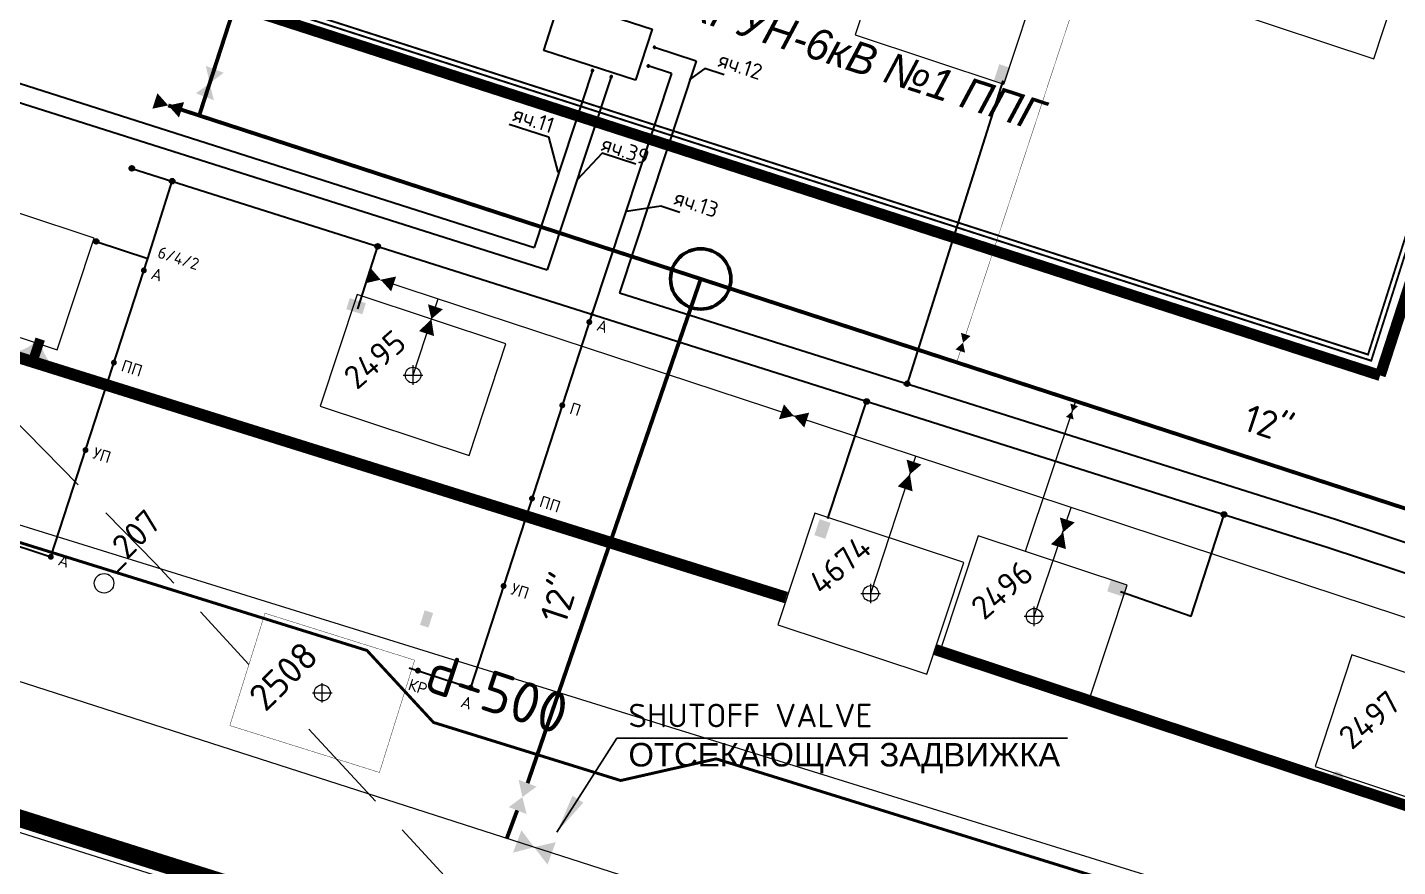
# Model space of a CAD drawing. Header units: millimetres. Extents: x 519 to 9564855, y -810 to 5021775.
# Drawn here: x 9537297 to 9537997, y 4996447 to 4996875 of the extents above; entities that cross this region are included whole.
import ezdxf

# ---------------------------------------------------------------- set-up
doc = ezdxf.new("R2010")
doc.units = ezdxf.units.MM
doc.header["$LTSCALE"] = 2
doc.header["$MEASUREMENT"] = 0
doc.header["$PDMODE"] = 2
doc.header["$PDSIZE"] = 5
doc.linetypes.add('92051501$0$GROUND2', pattern=[35, 25, -10])
doc.linetypes.add('ACAD_ISO02W100', pattern=[15, 12, -3])
for name, color, linetype in [('Existing roads', 41, 'Continuous'), ('FIBERGLASS', 212, 'Continuous'), ('Future Roads', 44, 'Continuous'), ('Injection lines', 164, 'Continuous'), ('New disposal wells', 191, 'Continuous'), ('OilColl&Flowlines', 3, 'Continuous'), ('OLD WELLS(dr.bfr2000)', 24, 'Continuous'), ('PPLINE_WAT', 7, 'WTR_LINE'), ('ROAD_FIELD', 255, '92051501$0$GROUND2'), ('ROAD_GROUND', 9, 'Continuous'), ('Stage 10 wells', 7, 'Continuous'), ('Stage VII wells', 9, 'Continuous'), ('Stage8 wlls text', 7, 'Continuous'), ('Скважины  2018 года', 7, 'Continuous'), ('Скважины 2017г', 221, 'Continuous')]:
    doc.layers.add(name, color=color, linetype=linetype)
for name, color, linetype, lineweight in [('Оптиковолоконный кабель', 220, 'CAB6', 20), ('Скв на 2025 допы от ХеКай', 204, 'Continuous', 0), ('Электро', 1, 'Continuous', 30), ('Электроснаб', 1, 'Continuous', 18), ('Электроснабжене', 1, 'Continuous', 18)]:
    doc.layers.add(name, color=color, linetype=linetype, lineweight=lineweight)
doc.styles.add('92051501$0$STANDARD', font='simplex.shx')
doc.styles.add('Elect', font='isocpeur.ttf')
doc.styles.add('GeoApp_D431', font='', dxfattribs={"height": 1})
doc.styles.get("Standard").update_dxf_attribs({"font": 'isocpeur.ttf', "width": 0.5})
doc.styles.get('GeoApp_D431').set_extended_font_data('D431', italic=True)
doc.linetypes.add('_GP_B3', pattern='A,100,-6,["В3",Standard,S=5,R=0,X=-3,Y=-2.5],-8', length=114)
doc.linetypes.add('CAB', pattern='A,0.7,-0.43403,["K",Standard,S=0.9,R=0,X=-0.4,Y=-0.3],-0.8', length=1.93403)
doc.linetypes.add('CAB6', pattern='A,0.9,-0.9,["6",Standard,S=0.9,R=0,X=-0.8,Y=-0.4],11', length=12.8)
doc.linetypes.add('WTR_LINE', pattern='A,0.5,-0.2,["W",92051501$0$STANDARD,S=0.1,R=0,X=-0.1,Y=-0.05],-0.05', length=0.75)
doc.dimstyles.new('ISO-25', dxfattribs={"dimtxt": 15, "dimasz": 10, "dimexe": 5, "dimexo": 5, "dimgap": 5, "dimtad": 1, "dimtxsty": 'Standard', "dimblk": 'OBLIQUE', "dimcen": 50, "dimadec": 0, "dimazin": 0, "dimtfac": 1, "dimtmove": 0, "dimatfit": 3, "dimfxl": 0, "dimarcsym": 0})

# ---------------------------------------------------------------- blocks, each defined once
blk = doc.blocks.new('_Oblique')
at = {"color": 0, "linetype": 'ByBlock', "lineweight": -2}
blk.add_line((-0.5, -0.5), (0.5, 0.5), dxfattribs=at)

msp = doc.modelspace()

# ---------------------------------------------------------------- hatches: boundary and pattern name
at = {"layer": 'Existing roads', "lineweight": 0}
h = msp.add_hatch(color=256, dxfattribs=at)
h.paths.add_polyline_path([(9537966.8779, 4996495.2136), (9537968.46514, 4996494.61684, 0.155118741), (9537972.99779, 4996485.07983), (9537964.44219, 4996487.83297)])
h.paths.add_polyline_path([(9537965.3522, 4996495.78723), (9537966.8779, 4996495.2136), (9537964.44219, 4996487.83297), (9537955.64626, 4996490.66345, 0.161550784)])
at = {"layer": 'Future Roads', "linetype": 'ByBlock', "lineweight": 0, "ltscale": 25}
h = msp.add_hatch(color=256, dxfattribs=at)
h.paths.add_polyline_path([(9537303.04625, 4996714.44693), (9537304.63349, 4996713.85017, 0.155118741), (9537309.16614, 4996704.31316), (9537300.61054, 4996707.0663)])
h.paths.add_polyline_path([(9537301.52055, 4996715.02056), (9537303.04625, 4996714.44693), (9537300.61054, 4996707.0663), (9537291.81461, 4996709.89678, 0.161550784)])
at = {"layer": 'Скважины 2017г', "linetype": 'ByBlock', "lineweight": 0, "ltscale": 40}
h = msp.add_hatch(color=1, dxfattribs=at)
h.dxf.hatch_style = 1
h.set_gradient(color1=(255, 0, 0), color2=(255, 0, 0), tint=1)
h.paths.add_polyline_path([(9537502.17116, 4996568.99737), (9537504.53021, 4996576.42443), (9537500.21633, 4996577.79464), (9537497.85728, 4996570.36758)])
at = {"layer": 'Электро'}
msp.add_hatch(color=256, dxfattribs=at).paths.add_polyline_path([(9537790.80386, 4996848.24984), (9537796.41609, 4996846.39285), (9537799.12332, 4996854.57471), (9537793.51109, 4996856.4317)])
h = msp.add_hatch(color=256, dxfattribs=at)
edge = h.paths.add_edge_path()
edge.add_arc((9537350.74384, 4996803.28571), 1.2343, 0, 360)
h = msp.add_hatch(color=256, dxfattribs=at)
edge = h.paths.add_edge_path()
edge.add_arc((9537371.37708, 4996796.74934), 1.2343, 0, 360)
h = msp.add_hatch(color=256, dxfattribs=at)
edge = h.paths.add_edge_path()
edge.add_arc((9537332.54676, 4996765.99595), 1.2343, 0, 360)
h = msp.add_hatch(color=256, dxfattribs=at)
edge = h.paths.add_edge_path()
edge.add_arc((9537476.26499, 4996763.52206), 1.2343, 0, 360)
at = {"layer": 'Электро', "ltscale": 7.5}
for points in [[(9537462.01495, 4996737.09224), (9537460.21919, 4996731.46011), (9537468.43004, 4996728.84214), (9537470.22581, 4996734.47426)], [(9537699.10968, 4996616.13344), (9537704.72191, 4996614.27645), (9537707.42914, 4996622.45831), (9537701.81691, 4996624.3153)], [(9537850.42648, 4996593.09263), (9537848.57018, 4996587.48017), (9537856.75237, 4996584.77394), (9537858.60867, 4996590.3864)]]:
    msp.add_hatch(color=256, dxfattribs=at).paths.add_polyline_path(points)
at = {"layer": 'Электро'}
h = msp.add_hatch(color=256, dxfattribs=at)
edge = h.paths.add_edge_path()
edge.add_arc((9537746.45714, 4996693.40614), 1.2343, 0, 360)
h = msp.add_hatch(color=256, dxfattribs=at)
edge = h.paths.add_edge_path()
edge.add_arc((9537725.81811, 4996684.33614), 1.2343, 0, 360)
h = msp.add_hatch(color=256, dxfattribs=at)
edge = h.paths.add_edge_path()
edge.add_arc((9537908.22058, 4996626.68355), 1.2343, 0, 360)
at = {"layer": 'Электроснаб', "lineweight": 0}
msp.add_hatch(color=1, dxfattribs=at).paths.add_polyline_path([(9537790.80386, 4996848.24984), (9537796.41609, 4996846.39285), (9537799.12332, 4996854.57471), (9537793.51109, 4996856.4317)])
at = {"layer": 'Электроснаб', "linetype": 'ByBlock', "lineweight": 0}
h = msp.add_hatch(color=1, dxfattribs=at)
edge = h.paths.add_edge_path()
edge.add_arc((9537350.74384, 4996803.28571), 1.2343, 0, 360)
h = msp.add_hatch(color=1, dxfattribs=at)
edge = h.paths.add_edge_path()
edge.add_arc((9537371.37708, 4996796.74934), 1.2343, 0, 360)
at = {"layer": 'Электроснаб', "lineweight": 0}
h = msp.add_hatch(color=1, dxfattribs=at)
edge = h.paths.add_edge_path()
edge.add_arc((9537332.54676, 4996765.99595), 1.2343, 0, 360)
at = {"layer": 'Электроснаб', "linetype": 'ByBlock', "lineweight": 0}
h = msp.add_hatch(color=1, dxfattribs=at)
edge = h.paths.add_edge_path()
edge.add_arc((9537476.26499, 4996763.52206), 1.2343, 0, 360)
at = {"layer": 'Электроснаб', "lineweight": 0, "ltscale": 7.5}
for points in [[(9537462.01495, 4996737.09224), (9537460.21919, 4996731.46011), (9537468.43004, 4996728.84214), (9537470.22581, 4996734.47426)], [(9537699.10968, 4996616.13344), (9537704.72191, 4996614.27645), (9537707.42914, 4996622.45831), (9537701.81691, 4996624.3153)], [(9537850.42648, 4996593.09263), (9537848.57018, 4996587.48017), (9537856.75237, 4996584.77394), (9537858.60867, 4996590.3864)]]:
    msp.add_hatch(color=1, dxfattribs=at).paths.add_polyline_path(points)
at = {"layer": 'Электроснаб', "lineweight": 0}
h = msp.add_hatch(color=1, dxfattribs=at)
edge = h.paths.add_edge_path()
edge.add_arc((9537746.45714, 4996693.40614), 1.2343, 0, 360)
h = msp.add_hatch(color=1, dxfattribs=at)
edge = h.paths.add_edge_path()
edge.add_arc((9537725.81811, 4996684.33614), 1.2343, 0, 360)
h = msp.add_hatch(color=1, dxfattribs=at)
edge = h.paths.add_edge_path()
edge.add_arc((9537908.22058, 4996626.68355), 1.2343, 0, 360)
at = {"layer": 'Электроснабжене', "lineweight": 0}
msp.add_hatch(color=1, dxfattribs=at).paths.add_polyline_path([(9537790.80386, 4996848.24984), (9537796.41609, 4996846.39285), (9537799.12332, 4996854.57471), (9537793.51109, 4996856.4317)])
at = {"layer": 'Электроснабжене', "linetype": 'ByBlock', "lineweight": 0}
h = msp.add_hatch(color=1, dxfattribs=at)
edge = h.paths.add_edge_path()
edge.add_arc((9537350.74384, 4996803.28571), 1.2343, 0, 360)
h = msp.add_hatch(color=1, dxfattribs=at)
edge = h.paths.add_edge_path()
edge.add_arc((9537371.37708, 4996796.74934), 1.2343, 0, 360)
at = {"layer": 'Электроснабжене', "lineweight": 0}
h = msp.add_hatch(color=1, dxfattribs=at)
edge = h.paths.add_edge_path()
edge.add_arc((9537332.54676, 4996765.99595), 1.2343, 0, 360)
at = {"layer": 'Электроснабжене', "linetype": 'ByBlock', "lineweight": 0}
h = msp.add_hatch(color=1, dxfattribs=at)
edge = h.paths.add_edge_path()
edge.add_arc((9537476.26499, 4996763.52206), 1.2343, 0, 360)
at = {"layer": 'Электроснабжене', "lineweight": 0, "ltscale": 7.5}
for points in [[(9537462.01495, 4996737.09224), (9537460.21919, 4996731.46011), (9537468.43004, 4996728.84214), (9537470.22581, 4996734.47426)], [(9537699.10968, 4996616.13344), (9537704.72191, 4996614.27645), (9537707.42914, 4996622.45831), (9537701.81691, 4996624.3153)], [(9537850.42648, 4996593.09263), (9537848.57018, 4996587.48017), (9537856.75237, 4996584.77394), (9537858.60867, 4996590.3864)]]:
    msp.add_hatch(color=1, dxfattribs=at).paths.add_polyline_path(points)
at = {"layer": 'Электроснабжене', "lineweight": 0}
h = msp.add_hatch(color=1, dxfattribs=at)
edge = h.paths.add_edge_path()
edge.add_arc((9537746.45714, 4996693.40614), 1.2343, 0, 360)
h = msp.add_hatch(color=1, dxfattribs=at)
edge = h.paths.add_edge_path()
edge.add_arc((9537725.81811, 4996684.33614), 1.2343, 0, 360)
h = msp.add_hatch(color=1, dxfattribs=at)
edge = h.paths.add_edge_path()
edge.add_arc((9537908.22058, 4996626.68355), 1.2343, 0, 360)

# ---------------------------------------------------------------- linework, layer by layer
at = {"lineweight": 60}
msp.add_circle((9537641.14541, 4996746.86086), 15.40782, dxfattribs=at)
at = {"layer": 'Existing roads', "lineweight": 0, "const_width": 5.7, "flags": 128}
for points in [[(9534695.73982, 4997761.97529), (9537987.91265, 4996697.63345)], [(9537987.91265, 4996697.63345), (9538041.46052, 4996862.3866)], [(9537760.31046, 4996557.93726), (9538042.62674, 4996464.52392)]]:
    msp.add_lwpolyline(points, dxfattribs=at)
at = {"layer": 'FIBERGLASS', "lineweight": 0, "const_width": 1}
for points in [[(9535085.72343, 4997637.29764), (9537983.34114, 4996705.15232), (9538036.41897, 4996871.78691), (9539300.70304, 4996479.46424), (9539854.97263, 4997035.43373), (9541157.78752, 4996595.10264)], [(9537068.05, 4997002.22187), (9537981.72, 4996708.3), (9538034.79, 4996874.91), (9539300, 4996482.3), (9539854.3, 4997038.3), (9541302.5903, 4996549.89746), (9542161.1, 4996901.3), (9542450.6, 4996805.7), (9542706.4, 4996882.9), (9542843.8, 4997304.1), (9543427.4, 4997108.5), (9543551.3, 4997487.2), (9544168.068, 4997275.346), (9544226.79603, 4997449.75375)]]:
    msp.add_lwpolyline(points, dxfattribs=at)
at = {"layer": 'Future Roads', "linetype": 'ByBlock', "lineweight": 0, "ltscale": 25, "const_width": 6}
msp.add_lwpolyline([(9536899.51333, 4996829.82692), (9537684.74234, 4996584.32422)], dxfattribs=at)
at = {"layer": 'Future Roads', "linetype": 'ByBlock', "lineweight": 0, "const_width": 5}
msp.add_lwpolyline([(9537300.12981, 4996704.57375), (9537303.98287, 4996716.17247)], dxfattribs=at)
at = {"layer": 'Injection lines', "lineweight": 0}
for p, q in [((9537806.8882, 4996607.9084), (9537832.58464, 4996684.72738)), ((9537547.44985, 4996475.74432), (9537542.15926, 4996461.4965))]:
    msp.add_line(p, q, dxfattribs=at)
at = {"layer": 'Injection lines', "lineweight": 0, "const_width": 2}
for points in [[(9537385.15497, 4996830.23859), (9537482.79558, 4997130.97065)], [(9538966.73311, 4996315.1084), (9537369.34612, 4996835.38825)], [(9537552.75251, 4996489.63091), (9537641.14541, 4996746.86086)], [(9537547.44985, 4996475.74432), (9537542.15926, 4996461.4965)]]:
    msp.add_lwpolyline(points, dxfattribs=at)
at = {"layer": 'Injection lines', "lineweight": 0}
for points in [[(9537388.56134, 4996855.53178), (9537397.70817, 4996852.02705), (9537390.49059, 4996846.67225)], [(9537383.53085, 4996841.55475), (9537390.49059, 4996846.67225), (9537392.65501, 4996838.02934)], [(9537363.84042, 4996841.56804), (9537369.34499, 4996835.38802), (9537361.24065, 4996833.71094)], [(9537377.44933, 4996837.0651), (9537374.84956, 4996829.208), (9537369.34499, 4996835.38802)], [(9537831.46371, 4996675.17397), (9537827.53515, 4996676.47385), (9537830.62517, 4996679.22614)], [(9537833.71518, 4996681.97842), (9537830.62517, 4996679.22614), (9537829.78663, 4996683.27831)], [(9537548.1791, 4996491.38328), (9537557.32592, 4996487.87855), (9537550.10835, 4996482.52375)], [(9537543.14861, 4996477.40625), (9537550.10835, 4996482.52375), (9537552.27277, 4996473.88084)], [(9537549.61282, 4996465.62921), (9537556.11666, 4996457.0092), (9537545.34725, 4996454.17046)], [(9537567.16044, 4996459.55734), (9537562.92106, 4996448.07057), (9537556.11666, 4996457.0092)]]:
    msp.add_solid(points, dxfattribs=at)
at = {"layer": 'New disposal wells', "color": 84, "linetype": 'ByBlock', "lineweight": 0, "ltscale": 25}
msp.add_line((9540707, 4995444), (9536707.0066, 4996729.99813), dxfattribs=at)
at = {"layer": 'OilColl&Flowlines', "lineweight": 0}
for p, q in [((9537477.75712, 4996746.4664, -0.14835), (9537688.59754, 4996677.01794, 0.92864)), ((9537688.59754, 4996677.01794, 0.92864), (9538468.16042, 4996420.23872, 4.91075)), ((9537727.9, 4996586.4), (9537750.97451, 4996656.47167, 1.23583)), ((9537811.3, 4996574.8), (9537830.20036, 4996630.33952))]:
    msp.add_line(p, q, dxfattribs=at)
at = {"layer": 'OilColl&Flowlines', "color": 3, "linetype": 'ByBlock', "lineweight": 0}
msp.add_line((9537494.3, 4996697.8), (9537507.19372, 4996736.77032), dxfattribs=at)
at = {"layer": 'OilColl&Flowlines', "color": 3, "linetype": 'ByBlock', "lineweight": 0, "ltscale": 80, "const_width": 0.2}
msp.add_lwpolyline([(9538098.76212, 4997696.76546), (9537771.75004, 4996704.32255)], dxfattribs=at)
at = {"layer": 'OilColl&Flowlines', "lineweight": 0}
for points, elevation in [([(9537471.50712, 4996748.52643, 8, 0, 0), (9537477.75712, 4996746.4664, 0, 8, 0), (9537484.38499, 4996744.29712, 8, 8, 0)], -0.14835), ([(9537682.34754, 4996679.07797, 8, 0, 0), (9537688.59754, 4996677.01794, 0, 8, 0), (9537695.22541, 4996674.84866, 8, 8, 0)], 0.92864), ([(9537749.97704, 4996653.43679, 8, 0, 0), (9537747.91701, 4996647.18679, 0, 8, 0), (9537745.47202, 4996639.76885, 8, 8, 0)], 1.07208)]:
    msp.add_lwpolyline(points, format="xyseb", dxfattribs=dict(at, elevation=elevation))
at = {"layer": 'OilColl&Flowlines', "color": 3, "linetype": 'ByBlock', "lineweight": 0}
msp.add_lwpolyline([(9537505.72906, 4996732.66285, 8, 0, 0), (9537503.66903, 4996726.41285, 0, 8, 0), (9537501.22404, 4996718.99491, 8, 8, 0)], format="xyseb", dxfattribs=at)
at = {"layer": 'OilColl&Flowlines', "lineweight": 0}
msp.add_lwpolyline([(9537828.24096, 4996623.92979, 8, 0, 0), (9537826.18093, 4996617.67979, 0, 8, 0), (9537823.73594, 4996610.26185, 8, 8, 0)], format="xyseb", dxfattribs=at)
for points in [[(9537778.86116, 4996717.76338), (9537775.01079, 4996714.33384), (9537773.96591, 4996719.38313)], [(9537776.05567, 4996709.28455), (9537771.16042, 4996710.9043), (9537775.01079, 4996714.33384)]]:
    msp.add_solid(points, dxfattribs=at)
at = {"layer": 'OLD WELLS(dr.bfr2000)', "lineweight": 0}
msp.add_circle((9537336.6, 4996591.6), 5, dxfattribs=at)
at = {"layer": 'PPLINE_WAT', "color": 5, "linetype": '_GP_B3', "lineweight": 0, "ltscale": 0.01, "flags": 128}
msp.add_lwpolyline([(9535082.92219, 4997211.76586), (9535233.59197, 4997261.4994), (9539077.337, 4996067.316)], dxfattribs=at)
at = {"layer": 'ROAD_FIELD', "lineweight": 0, "flags": 128}
for points in [[(9536249.754, 4997694.739), (9536277.585, 4997634.946), (9536308.49985, 4997597.70918), (9536412.106, 4997558.371), (9536482.68061, 4997513.85071), (9536525.90803, 4997464.29797), (9536699.73709, 4997283.46107), (9536922.398, 4997050.137), (9537362.867, 4996601.704), (9537410.54807, 4996550.21682)], [(9537441.19824, 4996517.12002), (9537559.3522, 4996389.53449)]]:
    msp.add_lwpolyline(points, dxfattribs=at)
at = {"layer": 'ROAD_GROUND', "color": 8, "lineweight": 0, "const_width": 9}
msp.add_lwpolyline([(9537925.40565, 4996067.0467), (9537972.89153, 4996202.62088), (9537976.81698, 4996238.90735), (9537957.49942, 4996261.95777), (9535992.42625, 4996882.70704)], dxfattribs=at)
at = {"layer": 'ROAD_GROUND', "lineweight": 0}
for points in [[(9537922.5743, 4996068.03841), (9537969.94606, 4996203.28677), (9537973.69696, 4996237.95969), (9537955.76184, 4996259.36053), (9535992.47223, 4996879.5464)], [(9537928.237, 4996066.055), (9537975.837, 4996201.955), (9537979.937, 4996239.855), (9537959.237, 4996264.555), (9535993.32991, 4996885.56771)]]:
    msp.add_lwpolyline(points, dxfattribs=at)
at = {"layer": 'Stage 10 wells', "color": 0, "linetype": 'ByBlock', "lineweight": 0}
for points in [[(9537719.88202, 4996871.37759), (9537795.86255, 4996846.23701), (9537814.71798, 4996903.22241), (9537738.73745, 4996928.36299)], [(9537236.68202, 4996735.87759), (9537312.66255, 4996710.73701), (9537331.51798, 4996767.72241), (9537255.53745, 4996792.86299)]]:
    msp.add_lwpolyline(points, close=True, dxfattribs=at)
at = {"layer": 'Stage VII wells', "color": 0, "linetype": 'ByBlock', "lineweight": 0}
msp.add_lwpolyline([(9537680.55068, 4996570.44488), (9537756.5312, 4996545.3043), (9537775.38664, 4996602.28969), (9537699.40611, 4996627.43027)], close=True, dxfattribs=at)
msp.add_circle((9537727.9, 4996586.4), 4, dxfattribs=at)
at = {"layer": 'Stage VII wells', "color": 0, "linetype": 'ByBlock', "lineweight": 0, "ltscale": 80}
msp.add_point((9537727.9, 4996586.4), dxfattribs=at)
at = {"layer": 'Stage8 wlls text', "color": 0, "linetype": 'ByBlock', "lineweight": 0}
for points in [[(9537446.88202, 4996681.8776), (9537522.86254, 4996656.73702), (9537541.71798, 4996713.72241), (9537465.73745, 4996738.86299)], [(9537763.88202, 4996558.8776), (9537839.86254, 4996533.73702), (9537858.71798, 4996590.72241), (9537782.73745, 4996615.86299)], [(9537954.68202, 4996498.1776), (9538030.66254, 4996473.03702), (9538049.51798, 4996530.02241), (9537973.53745, 4996555.16299)]]:
    msp.add_lwpolyline(points, close=True, dxfattribs=at)
for centre in [(9537494.3, 4996697.8), (9537811.3, 4996574.8)]:
    msp.add_circle(centre, 4, dxfattribs=at)
at = {"layer": 'Stage8 wlls text', "color": 0, "linetype": 'ByBlock', "lineweight": 0, "ltscale": 25}
msp.add_point((9537494.3, 4996697.8), dxfattribs=at)
at = {"layer": 'Stage8 wlls text', "color": 0, "linetype": 'ByBlock', "lineweight": 0}
msp.add_point((9537811.3, 4996574.8), dxfattribs=at)
at = {"layer": 'Оптиковолоконный кабель', "linetype": 'CAB', "lineweight": 0, "ltscale": 0.5, "elevation": -39.9038}
msp.add_lwpolyline([(9535706.976, 4996967.7849), (9535889.9118, 4996908.132), (9536172.203, 4996823.0968), (9536637.7936, 4996673.2783), (9537063.1539, 4996537.2587), (9537966.555, 4996252.0912), (9537974.7377, 4996235.4108), (9537974.3773, 4996220.8647), (9537958.0942, 4996168.5205), (9537919.4849, 4996062.867)], dxfattribs=at)
at = {"layer": 'Скв на 2025 допы от ХеКай', "color": 244, "linetype": 'ACAD_ISO02W100', "lineweight": 0, "true_color": 0x991b1e, "const_width": 1.5, "elevation": 23.89046}
msp.add_lwpolyline([(9534979.02349, 4997234.22329), (9534991.48963, 4997272.62823), (9535106.23171, 4997237.03287), (9535120.56024, 4997221.5405), (9535244.12576, 4997249.5346), (9537470.7969, 4996557.32601), (9537504.74657, 4996520.61879), (9537600.25634, 4996490.98969), (9537649.02056, 4996502.03736), (9538159.70206, 4996343.61342), (9538350.7216, 4996284.35522), (9538541.74114, 4996225.09702), (9538732.76507, 4996165.85294), (9538761.24948, 4996157.00101), (9538828.27048, 4996136.20971), (9538923.447, 4996105.53229), (9538983.87776, 4996085.78217), (9539109.12615, 4996467.2582), (9539371.99663, 4997269.22699), (9539580.04443, 4997902.88986), (9539655.17686, 4998179.87523), (9539745.95467, 4998456.36228), (9539768.58854, 4998525.29955), (9539771.34729, 4998524.39378)], dxfattribs=at)
at = {"layer": 'Скважины  2018 года', "color": 0, "linetype": 'ByBlock', "lineweight": 0}
msp.add_lwpolyline([(9537908.7178, 4996884.23358), (9537984.69478, 4996859.18368), (9538003.4822, 4996916.16642), (9537927.50522, 4996941.21632)], close=True, dxfattribs=at)
at = {"layer": 'Скважины 2017г', "color": 18, "linetype": 'ByBlock', "lineweight": 0, "ltscale": 5, "true_color": 0x000000, "const_width": 0.2}
msp.add_lwpolyline([(9537400.78689, 4996519.03615), (9537418.73566, 4996576.31358), (9537495.10557, 4996552.38188), (9537477.15679, 4996495.10445), (9537400.78689, 4996519.03615)], dxfattribs=at)
at = {"layer": 'Скважины 2017г', "color": 18, "linetype": 'ByBlock', "lineweight": 0, "ltscale": 5, "true_color": 0x000000}
msp.add_circle((9537447.94623, 4996535.70902), 4.0951, dxfattribs=at)
msp.add_point((9537447.94623, 4996535.70902), dxfattribs=at)
at = {"layer": 'Электро'}
for p, q in [((9537061.30214, 4996910.1816), (9537562.81377, 4996751.50663)), ((9537183.47647, 4996881.60052), (9537556.07719, 4996762.98087)), ((9537585.91372, 4996853.15361), (9537556.07719, 4996762.98087)), ((9537626.18118, 4996851.60719), (9537585.5749, 4996728.89395)), ((9537638.8163, 4996857.95966), (9537599.72843, 4996739.82724)), ((9537595.40751, 4996850.01229), (9537562.81377, 4996751.50663)), ((9537350.74384, 4996803.28571), (9537961.32214, 4996609.8616)), ((9537358.86686, 4996757.25855), (9537371.37996, 4996796.75844)), ((9537466.1749, 4996731.6151), (9537476.26499, 4996763.52206)), ((9537309.43155, 4996605.11231), (9537358.86686, 4996757.25855)), ((9537599.7291, 4996739.82927), (9537965.63214, 4996624.0616)), ((9537585.5749, 4996728.89395), (9537523.65719, 4996538.33084)), ((9537706.05829, 4996624.61748), (9537725.81811, 4996684.33614)), ((9537205.1464, 4996638.99661), (9537309.43155, 4996605.11231)), ((9537492.24043, 4996548.53876), (9537523.65719, 4996538.33084))]:
    msp.add_line(p, q, dxfattribs=at)
at = {"layer": 'Электро', "ltscale": 0.05}
for p, q in [((9537560.98381, 4996863.45192), (9537569.4585, 4996889.53434)), ((9537569.4585, 4996889.53434), (9537616.35612, 4996874.29638)), ((9537616.35612, 4996874.29638), (9537607.88143, 4996848.21396)), ((9537607.88143, 4996848.21396), (9537560.98381, 4996863.45192)), ((9537638.8163, 4996857.95966, 0), (9537617.50396, 4996865.01152, 0)), ((9537626.18118, 4996851.60719, 0), (9537614.36264, 4996855.51773, 0)), ((9537795.32906, 4996847.874), (9537746.46002, 4996693.41524)), ((9537891.45586, 4996574.76579), (9537908.22058, 4996626.68355)), ((9537965.63214, 4996624.0616), (9538976.74812, 4996289.55834, -0.00006)), ((9537961.32214, 4996609.8616), (9538981.88069, 4996272.17726, 0)), ((9537855.46064, 4996587.34216), (9537891.45586, 4996574.76579))]:
    msp.add_line(p, q, dxfattribs=at)
at = {"layer": 'Электро', "ltscale": 25}
for p, q in [((9537643.24939, 4996854.27887), (9537635.30818, 4996848.36748)), ((9537653.06026, 4996851.03263), (9537643.24939, 4996854.27887)), ((9537543.40796, 4996825.82673), (9537563.40691, 4996819.32867)), ((9537563.40691, 4996819.32867), (9537568.21277, 4996801.40395)), ((9537590.86032, 4996810.97041), (9537578.02483, 4996797.47789)), ((9537608.04691, 4996805.38615), (9537590.86032, 4996810.97041)), ((9537620.73502, 4996783.96728), (9537603.30001, 4996781.19721)), ((9537630.54589, 4996780.72104), (9537620.73502, 4996783.96728))]:
    msp.add_line(p, q, dxfattribs=at)
at = {"layer": 'Электро', "ltscale": 0.09}
msp.add_line((9537332.54676, 4996765.99595), (9537358.86686, 4996757.25855), dxfattribs=at)
at = {"layer": 'Электро', "const_width": 1.5}
for points in [[(9537356.19321, 4996751.45696, 1), (9537357.61979, 4996750.99343, 1)], [(9537583.55384, 4996725.10079, 1), (9537584.98042, 4996724.63727, 1)], [(9537340.909, 4996704.417, 1), (9537342.33558, 4996703.95348, 1)], [(9537569.75535, 4996682.63343, 1), (9537571.18194, 4996682.1699, 1)], [(9537326.41449, 4996659.80748, 1), (9537327.84107, 4996659.34395, 1)], [(9537554.3045, 4996635.0806, 1), (9537555.73109, 4996634.61707, 1)], [(9537308.71825, 4996605.34407, 1), (9537310.14484, 4996604.88055, 1)], [(9537539.80999, 4996590.47108, 1), (9537541.23657, 4996590.00755, 1)], [(9537496.07125, 4996547.29405, 1), (9537497.49784, 4996546.83053, 1)], [(9537522.9439, 4996538.5626, 1), (9537524.37049, 4996538.09907, 1)]]:
    msp.add_lwpolyline(points, format="xyb", close=True, dxfattribs=at)
at = {"layer": 'Электро'}
for centre in [(9537350.74384, 4996803.28571), (9537371.37708, 4996796.74934), (9537332.54676, 4996765.99595), (9537476.26499, 4996763.52206), (9537746.45714, 4996693.40614), (9537725.81811, 4996684.33614), (9537908.22058, 4996626.68355)]:
    msp.add_circle(centre, 1.2343, dxfattribs=at)
for centre, start, end in [((9537617.50396, 4996865.01152, 0), 162.00000014, 342.00000014), ((9537617.50396, 4996865.01152, 0), 342.00000014, 162.00000014), ((9537585.91372, 4996853.15361), 162, 342), ((9537585.91372, 4996853.15361), 342, 162), ((9537614.36264, 4996855.51773, 0), 162.00000014, 342.00000014), ((9537614.36264, 4996855.51773, 0), 342.00000014, 162.00000014), ((9537595.40751, 4996850.01229), 162, 342), ((9537595.40751, 4996850.01229), 342, 162), ((9537585.5749, 4996728.89395), 162, 342), ((9537585.5749, 4996728.89395), 342, 162)]:
    msp.add_arc(centre, 0.5, start, end, dxfattribs=at)
at = {"layer": 'Электроснаб', "color": 1, "linetype": 'ByBlock', "lineweight": 0}
for p, q in [((9537061.30214, 4996910.1816), (9537562.81377, 4996751.50663)), ((9537183.47647, 4996881.60052), (9537556.07719, 4996762.98087)), ((9537585.91372, 4996853.15361), (9537556.07719, 4996762.98087)), ((9537626.18118, 4996851.60719), (9537585.5749, 4996728.89395)), ((9537638.8163, 4996857.95966), (9537599.72843, 4996739.82724)), ((9537595.40751, 4996850.01229), (9537562.81377, 4996751.50663)), ((9537350.74384, 4996803.28571), (9537961.32214, 4996609.8616)), ((9537358.86686, 4996757.25855), (9537371.37996, 4996796.75844)), ((9537466.1749, 4996731.6151), (9537476.26499, 4996763.52206)), ((9537599.7291, 4996739.82927), (9537965.63214, 4996624.0616))]:
    msp.add_line(p, q, dxfattribs=at)
at = {"layer": 'Электроснаб', "color": 1, "lineweight": 0, "ltscale": 0.05}
for p, q in [((9537560.98381, 4996863.45192), (9537569.4585, 4996889.53434)), ((9537569.4585, 4996889.53434), (9537616.35612, 4996874.29638)), ((9537616.35612, 4996874.29638), (9537607.88143, 4996848.21396)), ((9537607.88143, 4996848.21396), (9537560.98381, 4996863.45192)), ((9537638.8163, 4996857.95966, 0), (9537617.50396, 4996865.01152, 0)), ((9537626.18118, 4996851.60719, 0), (9537614.36264, 4996855.51773, 0)), ((9537795.32906, 4996847.874), (9537746.46002, 4996693.41524)), ((9537891.45586, 4996574.76579), (9537908.22058, 4996626.68355)), ((9537965.63214, 4996624.0616), (9538976.74812, 4996289.55834, -0.00006)), ((9537961.32214, 4996609.8616), (9538981.88069, 4996272.17726, 0)), ((9537855.46064, 4996587.34216), (9537891.45586, 4996574.76579))]:
    msp.add_line(p, q, dxfattribs=at)
at = {"layer": 'Электроснаб', "color": 1, "lineweight": 0, "ltscale": 25}
for p, q in [((9537643.24939, 4996854.27887), (9537635.30818, 4996848.36748)), ((9537653.06026, 4996851.03263), (9537643.24939, 4996854.27887)), ((9537543.40796, 4996825.82673), (9537563.40691, 4996819.32867)), ((9537563.40691, 4996819.32867), (9537568.21277, 4996801.40395)), ((9537590.86032, 4996810.97041), (9537578.02483, 4996797.47789)), ((9537608.04691, 4996805.38615), (9537590.86032, 4996810.97041)), ((9537620.73502, 4996783.96728), (9537603.30001, 4996781.19721)), ((9537630.54589, 4996780.72104), (9537620.73502, 4996783.96728))]:
    msp.add_line(p, q, dxfattribs=at)
at = {"layer": 'Электроснаб', "color": 1, "lineweight": 0, "ltscale": 0.09}
msp.add_line((9537332.54676, 4996765.99595), (9537358.86686, 4996757.25855), dxfattribs=at)
at = {"layer": 'Электроснаб', "color": 1, "lineweight": 0}
for p, q in [((9537309.43155, 4996605.11231), (9537358.86686, 4996757.25855)), ((9537585.5749, 4996728.89395), (9537523.65719, 4996538.33084)), ((9537706.05829, 4996624.61748), (9537725.81811, 4996684.33614)), ((9537205.1464, 4996638.99661), (9537309.43155, 4996605.11231)), ((9537492.24043, 4996548.53876), (9537523.65719, 4996538.33084))]:
    msp.add_line(p, q, dxfattribs=at)
at = {"layer": 'Электроснаб', "color": 1, "lineweight": 0, "const_width": 1.5}
for points in [[(9537356.19321, 4996751.45696, 1), (9537357.61979, 4996750.99343, 1)], [(9537583.55384, 4996725.10079, 1), (9537584.98042, 4996724.63727, 1)], [(9537340.909, 4996704.417, 1), (9537342.33558, 4996703.95348, 1)], [(9537569.75535, 4996682.63343, 1), (9537571.18194, 4996682.1699, 1)], [(9537326.41449, 4996659.80748, 1), (9537327.84107, 4996659.34395, 1)], [(9537554.3045, 4996635.0806, 1), (9537555.73109, 4996634.61707, 1)], [(9537308.71825, 4996605.34407, 1), (9537310.14484, 4996604.88055, 1)], [(9537539.80999, 4996590.47108, 1), (9537541.23657, 4996590.00755, 1)], [(9537496.07125, 4996547.29405, 1), (9537497.49784, 4996546.83053, 1)], [(9537522.9439, 4996538.5626, 1), (9537524.37049, 4996538.09907, 1)]]:
    msp.add_lwpolyline(points, format="xyb", close=True, dxfattribs=at)
at = {"layer": 'Электроснаб', "color": 1, "linetype": 'ByBlock', "lineweight": 0}
for centre in [(9537350.74384, 4996803.28571), (9537371.37708, 4996796.74934), (9537476.26499, 4996763.52206)]:
    msp.add_circle(centre, 1.2343, dxfattribs=at)
at = {"layer": 'Электроснаб', "color": 1, "lineweight": 0}
for centre in [(9537332.54676, 4996765.99595), (9537746.45714, 4996693.40614), (9537725.81811, 4996684.33614), (9537908.22058, 4996626.68355)]:
    msp.add_circle(centre, 1.2343, dxfattribs=at)
for centre, start, end in [((9537617.50396, 4996865.01152, 0), 162.00000014, 342.00000014), ((9537617.50396, 4996865.01152, 0), 342.00000014, 162.00000014), ((9537585.91372, 4996853.15361), 162, 342), ((9537585.91372, 4996853.15361), 342, 162), ((9537614.36264, 4996855.51773, 0), 162.00000014, 342.00000014), ((9537614.36264, 4996855.51773, 0), 342.00000014, 162.00000014), ((9537595.40751, 4996850.01229), 162, 342), ((9537595.40751, 4996850.01229), 342, 162), ((9537585.5749, 4996728.89395), 162, 342), ((9537585.5749, 4996728.89395), 342, 162)]:
    msp.add_arc(centre, 0.5, start, end, dxfattribs=at)
at = {"layer": 'Электроснабжене', "color": 1, "linetype": 'ByBlock', "lineweight": 0}
for p, q in [((9537061.30214, 4996910.1816), (9537562.81377, 4996751.50663)), ((9537183.47647, 4996881.60052), (9537556.07719, 4996762.98087)), ((9537585.91372, 4996853.15361), (9537556.07719, 4996762.98087)), ((9537626.18118, 4996851.60719), (9537585.5749, 4996728.89395)), ((9537638.8163, 4996857.95966), (9537599.72843, 4996739.82724)), ((9537595.40751, 4996850.01229), (9537562.81377, 4996751.50663)), ((9537350.74384, 4996803.28571), (9537961.32214, 4996609.8616)), ((9537358.86686, 4996757.25855), (9537371.37996, 4996796.75844)), ((9537466.1749, 4996731.6151), (9537476.26499, 4996763.52206)), ((9537599.7291, 4996739.82927), (9537965.63214, 4996624.0616))]:
    msp.add_line(p, q, dxfattribs=at)
at = {"layer": 'Электроснабжене', "color": 1, "lineweight": 0, "ltscale": 0.05}
for p, q in [((9537560.98381, 4996863.45192), (9537569.4585, 4996889.53434)), ((9537569.4585, 4996889.53434), (9537616.35612, 4996874.29638)), ((9537616.35612, 4996874.29638), (9537607.88143, 4996848.21396)), ((9537607.88143, 4996848.21396), (9537560.98381, 4996863.45192)), ((9537638.8163, 4996857.95966, 0), (9537617.50396, 4996865.01152, 0)), ((9537626.18118, 4996851.60719, 0), (9537614.36264, 4996855.51773, 0)), ((9537795.32906, 4996847.874), (9537746.46002, 4996693.41524)), ((9537891.45586, 4996574.76579), (9537908.22058, 4996626.68355)), ((9537965.63214, 4996624.0616), (9538976.74812, 4996289.55834, -0.00006)), ((9537961.32214, 4996609.8616), (9538981.88069, 4996272.17726, 0)), ((9537855.46064, 4996587.34216), (9537891.45586, 4996574.76579))]:
    msp.add_line(p, q, dxfattribs=at)
at = {"layer": 'Электроснабжене', "color": 1, "lineweight": 0, "ltscale": 25}
for p, q in [((9537643.24939, 4996854.27887), (9537635.30818, 4996848.36748)), ((9537653.06026, 4996851.03263), (9537643.24939, 4996854.27887)), ((9537543.40796, 4996825.82673), (9537563.40691, 4996819.32867)), ((9537563.40691, 4996819.32867), (9537568.21277, 4996801.40395)), ((9537590.86032, 4996810.97041), (9537578.02483, 4996797.47789)), ((9537608.04691, 4996805.38615), (9537590.86032, 4996810.97041)), ((9537620.73502, 4996783.96728), (9537603.30001, 4996781.19721)), ((9537630.54589, 4996780.72104), (9537620.73502, 4996783.96728))]:
    msp.add_line(p, q, dxfattribs=at)
at = {"layer": 'Электроснабжене', "color": 1, "lineweight": 0, "ltscale": 0.09}
msp.add_line((9537332.54676, 4996765.99595), (9537358.86686, 4996757.25855), dxfattribs=at)
at = {"layer": 'Электроснабжене', "color": 1, "lineweight": 0}
for p, q in [((9537309.43155, 4996605.11231), (9537358.86686, 4996757.25855)), ((9537585.5749, 4996728.89395), (9537523.65719, 4996538.33084)), ((9537706.05829, 4996624.61748), (9537725.81811, 4996684.33614)), ((9537205.1464, 4996638.99661), (9537309.43155, 4996605.11231)), ((9537492.24043, 4996548.53876), (9537523.65719, 4996538.33084))]:
    msp.add_line(p, q, dxfattribs=at)
at = {"layer": 'Электроснабжене', "color": 1, "lineweight": 0, "const_width": 1.5}
for points in [[(9537356.19321, 4996751.45696, 1), (9537357.61979, 4996750.99343, 1)], [(9537583.55384, 4996725.10079, 1), (9537584.98042, 4996724.63727, 1)], [(9537340.909, 4996704.417, 1), (9537342.33558, 4996703.95348, 1)], [(9537569.75535, 4996682.63343, 1), (9537571.18194, 4996682.1699, 1)], [(9537326.41449, 4996659.80748, 1), (9537327.84107, 4996659.34395, 1)], [(9537554.3045, 4996635.0806, 1), (9537555.73109, 4996634.61707, 1)], [(9537308.71825, 4996605.34407, 1), (9537310.14484, 4996604.88055, 1)], [(9537539.80999, 4996590.47108, 1), (9537541.23657, 4996590.00755, 1)], [(9537496.07125, 4996547.29405, 1), (9537497.49784, 4996546.83053, 1)], [(9537522.9439, 4996538.5626, 1), (9537524.37049, 4996538.09907, 1)]]:
    msp.add_lwpolyline(points, format="xyb", close=True, dxfattribs=at)
at = {"layer": 'Электроснабжене', "color": 1, "linetype": 'ByBlock', "lineweight": 0}
for centre in [(9537350.74384, 4996803.28571), (9537371.37708, 4996796.74934), (9537476.26499, 4996763.52206)]:
    msp.add_circle(centre, 1.2343, dxfattribs=at)
at = {"layer": 'Электроснабжене', "color": 1, "lineweight": 0}
for centre in [(9537332.54676, 4996765.99595), (9537746.45714, 4996693.40614), (9537725.81811, 4996684.33614), (9537908.22058, 4996626.68355)]:
    msp.add_circle(centre, 1.2343, dxfattribs=at)
for centre, start, end in [((9537617.50396, 4996865.01152, 0), 162.00000014, 342.00000014), ((9537617.50396, 4996865.01152, 0), 342.00000014, 162.00000014), ((9537585.91372, 4996853.15361), 162, 342), ((9537585.91372, 4996853.15361), 342, 162), ((9537614.36264, 4996855.51773, 0), 162.00000014, 342.00000014), ((9537614.36264, 4996855.51773, 0), 342.00000014, 162.00000014), ((9537595.40751, 4996850.01229), 162, 342), ((9537595.40751, 4996850.01229), 342, 162), ((9537585.5749, 4996728.89395), 162, 342), ((9537585.5749, 4996728.89395), 342, 162)]:
    msp.add_arc(centre, 0.5, start, end, dxfattribs=at)

# ---------------------------------------------------------------- texts
at = {"layer": 'Injection lines', "lineweight": 0, "style": 'Elect'}
for rotation, p in [(341.73319181, (9537917.05922, 4996670.02794)), (71.73319177, (9537572.01743, 4996569.99723))]:
    msp.add_text('12"', height=14, rotation=rotation, dxfattribs=at).set_placement(p)
at = {"layer": 'Injection lines', "lineweight": 0, "insert": (9537604.229, 4996530.1513, -0.00001), "char_height": 12, "width": 0.000000000283, "attachment_point": 1, "rotation": 0.00000001, "style": 'Elect'}
msp.add_mtext('SHUTOFF VALVE\\P{\\fArial|b0|i0|c204|p34;ОТСЕКАЮЩАЯ ЗАДВИЖКА}', dxfattribs=at)
at = {"layer": 'OLD WELLS(dr.bfr2000)', "lineweight": 0, "style": 'Elect'}
msp.add_text(' _207', height=12.5, rotation=44.99999992, dxfattribs=at).set_placement((9537336.6, 4996591.6))
at = {"layer": 'PPLINE_WAT', "color": 5, "lineweight": 0, "style": 'Elect'}
msp.add_text('d-500', height=21, rotation=341.58054499, dxfattribs=at).set_placement((9537498.87695, 4996537.37973))
at = {"layer": 'Stage VII wells', "color": 0, "linetype": 'ByBlock', "lineweight": 0, "style": 'Elect'}
msp.add_text('4674', height=12, rotation=41, dxfattribs=at).set_placement((9537702.91439, 4996585.01111))
at = {"layer": 'Stage8 wlls text', "color": 0, "linetype": 'ByBlock', "lineweight": 0, "style": 'Elect'}
for s, p in [('2495', (9537465.58631, 4996689.84597)), ('2496', (9537785.74557, 4996572.31272)), ('2497', (9537973.38631, 4996506.14597))]:
    msp.add_text(s, height=12, rotation=41, dxfattribs=at).set_placement(p)
at = {"layer": 'Скважины 2017г', "color": 252, "linetype": 'ByBlock', "lineweight": 0, "ltscale": 5, "true_color": 0x939598, "style": 'Elect'}
msp.add_text('2508', height=13.796085, rotation=44.7042456, dxfattribs=at).set_placement((9537418.98262, 4996525.54211))
at = {"layer": 'Электро', "style": 'GeoApp_D431'}
msp.add_text('КРУН-6кВ №1 ППГ', height=16, rotation=342.00000001, dxfattribs=at).set_placement((9537633.18828, 4996880.29736, 0))
at = {"layer": 'Электро', "ltscale": 25}
for s, p in [('яч.12', (9537649.45423, 4996855.33986)), ('яч.11', (9537544.67584, 4996827.6346, 0)), ('яч.39', (9537589.8182, 4996812.49275, 0)), ('яч.13', (9537626.93986, 4996785.02827))]:
    msp.add_text(s, height=8, rotation=341.69155606, dxfattribs=at).set_placement(p)
at = {"layer": 'Электроснаб', "color": 1, "lineweight": 0, "ltscale": 25}
for s, p in [('яч.12', (9537649.45423, 4996855.33986)), ('яч.11', (9537544.67584, 4996827.6346, 0)), ('яч.39', (9537589.8182, 4996812.49275, 0)), ('яч.13', (9537626.93986, 4996785.02827))]:
    msp.add_text(s, height=8, rotation=341.69155606, dxfattribs=at).set_placement(p)
at = {"layer": 'Электроснаб', "color": 1, "lineweight": 0}
for s, p in [('6/4/2', (9537363.4034, 4996757.92426)), ('А', (9537360.13311, 4996747.12842)), ('А', (9537587.49374, 4996720.77226)), ('ПП', (9537344.8489, 4996700.08846)), ('П', (9537573.69525, 4996678.30489)), ('УП', (9537330.35439, 4996655.47894)), ('ПП', (9537558.2444, 4996630.75206)), ('А', (9537312.65815, 4996601.01553)), ('УП', (9537543.74989, 4996586.14254)), ('КР', (9537491.28336, 4996537.40245)), ('А', (9537518.15601, 4996528.67099))]:
    msp.add_text(s, height=6, rotation=342.00000001, dxfattribs=at).set_placement(p)
at = {"layer": 'Электроснабжене', "color": 1, "lineweight": 0, "ltscale": 25}
msp.add_text('яч.12', height=8, rotation=341.69155606, dxfattribs=at).set_placement((9537649.45423, 4996855.33986))

# ---------------------------------------------------------------- leaders
at = {"layer": 'Injection lines', "linetype": 'ByBlock', "lineweight": 0, "ltscale": 25}
msp.add_leader([(9537567.70615, 4996464.59191, 0.00001), (9537598.26469, 4996512.61442, 0.00001), (9537828.41437, 4996512.61442, 0.00001)], dimstyle='ISO-25', override={"dimasz": 20, "dimgap": 5, "dimtxsty": 'Elect'}, dxfattribs=at)

doc.saveas('drawing.dxf')
